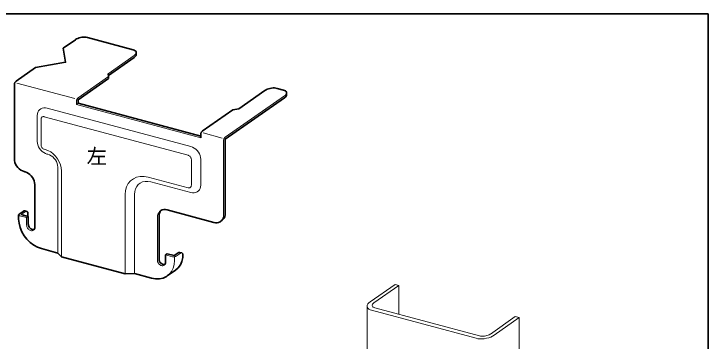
# Model space of a CAD drawing. Units: millimetres on the paper. Extents: x -195 to 195, y -138 to 138.
# Drawn here: x -10.4 to 194.8, y 40.8 to 137.5 of the extents above; entities that cross this region are included whole.
import ezdxf
from ezdxf.enums import TextEntityAlignment as Align

# ---------------------------------------------------------------- set-up
doc = ezdxf.new("R2010")
doc.units = ezdxf.units.MM
for name, color, linetype, lineweight in [('0-2_本体', 7, 'Continuous', 35), ('0-3_野縁受け', 3, 'Continuous', 18), ('F-0_図面枠', 4, 'Continuous', 18)]:
    doc.layers.add(name, color=color, linetype=linetype, lineweight=lineweight)
doc.styles.add('ＭＳ ゴシック', font='')
doc.styles.get('ＭＳ ゴシック').set_extended_font_data('MS Gothic')

msp = doc.modelspace()

# ---------------------------------------------------------------- linework, layer by layer
at = {"layer": '0-2_本体'}
for p, q in [((4.162, 127.355), (7.766, 129.878)), ((25.744, 126.082), (25.744, 125.482)), ((25.127, 124.602), (17.547, 119.294)), ((-9.764, 117.604), (-4.03, 121.619)), ((17.599, 118.996), (17.452, 119.828)), ((17.599, 118.996), (17.599, 118.396)), ((17.599, 118.396), (8.589, 112.086)), ((-10.256, 116.66), (-10.256, 94.66)), ((63.79, 114.867), (56.089, 109.475)), ((70.176, 114.176), (70.176, 113.576)), ((8.589, 111.086), (8.589, 112.086)), ((8.589, 111.086), (44.802, 101.383)), ((52.055, 100.439), (69.585, 112.714)), ((45.285, 102.845), (54.304, 109.161)), ((56.089, 109.475), (54.304, 109.161)), ((44.802, 101.917), (44.802, 100.907)), ((51.564, 100.1), (51.564, 100.095)), ((-7.116, 90.819), (-7.358, 90.883)), ((-4.218, 87.042), (-4.218, 74.392)), ((-8.984, 78.084), (-8.984, 76.87)), ((-8.798, 78.345), (-7.665, 79.138)), ((-6.142, 77.633), (-8.219, 78.19)), ((-6.566, 79.128), (-7.146, 79.284)), ((-6.253, 78.566), (-6.253, 77.663)), ((34.902, 79.56), (48.666, 75.872)), ((-8.718, 77.848), (-8.71, 77.846)), ((-6.142, 77.633), (-6.142, 75.383)), ((32.495, 65.031), (32.495, 77.701)), ((-2.269, 68.12), (2.543, 66.83)), ((34.419, 66.289), (34.91, 66.633)), ((34.419, 66.289), (34.419, 64.039)), ((36.987, 66.077), (34.91, 66.633)), ((38.134, 66.88), (36.987, 66.077)), ((37.559, 65.917), (37.566, 65.922)), ((39.219, 66.86), (38.639, 67.016)), ((37.378, 61.769), (34.921, 60.048)), ((22.491, 60.692), (25.242, 60.748)), ((25.242, 60.748), (30.313, 59.389))]:
    msp.add_line(p, q, dxfattribs=at)
at = {"layer": '0-2_本体', "color": 4, "lineweight": 18}
for p, q in [((25.152, 125.22), (17.452, 119.828)), ((8.589, 112.686), (17.599, 118.996)), ((-9.501, 117.058), (7.648, 112.462)), ((52.055, 101.039), (69.585, 113.314)), ((8.105, 111.857), (8.097, 111.747)), ((8.097, 111.747), (8.097, 111.742)), ((8.097, 111.742), (8.097, 110.742)), ((8.097, 110.742), (8.589, 111.086)), ((8.127, 111.973), (8.105, 111.857)), ((8.163, 112.093), (8.127, 111.973)), ((8.212, 112.212), (8.163, 112.093)), ((8.273, 112.328), (8.212, 112.212)), ((8.343, 112.436), (8.273, 112.328)), ((8.42, 112.534), (8.343, 112.436)), ((41.925, 98.278), (-0.596, 109.672)), ((44.802, 100.907), (8.097, 110.742)), ((-1.415, 107.098), (41.092, 95.708)), ((-2.381, 106.357), (-2.381, 98.757)), ((45.536, 102.31), (51.131, 100.811)), ((51.739, 100.681), (51.679, 100.565)), ((51.809, 100.79), (51.739, 100.681)), ((51.887, 100.887), (51.809, 100.79)), ((51.97, 100.971), (51.887, 100.887)), ((52.055, 101.039), (51.97, 100.971)), ((51.571, 100.21), (51.564, 100.1)), ((51.564, 100.095), (51.564, 78.095)), ((51.593, 100.326), (51.571, 100.21)), ((-1.154, 97.428), (-1.415, 97.498)), ((-0.335, 96.001), (-0.616, 96.077)), ((44.802, 94.528), (44.802, 86.907)), ((2.543, 92.251), (2.543, 66.83)), ((3.656, 65.739), (3.656, 91.139)), ((41.085, 86.11), (29.253, 89.28)), ((41.904, 84.683), (30.072, 87.854)), ((25.242, 84.148), (25.242, 60.748)), ((22.491, 60.692), (22.491, 84.092)), ((-8.941, 77.971), (-8.886, 77.921)), ((-7.072, 78.993), (-8.219, 78.19)), ((-6.936, 79.072), (-7.072, 78.993)), ((-6.798, 79.124), (-6.936, 79.072)), ((-6.668, 79.141), (-6.798, 79.124)), ((-6.551, 79.124), (-6.668, 79.141)), ((32.392, 78.723), (32.178, 78.306)), ((32.682, 79.075), (32.392, 78.723)), ((33.039, 79.35), (32.682, 79.075)), ((-8.886, 77.921), (-8.811, 77.88)), ((-8.811, 77.88), (-8.718, 77.848)), ((-6.633, 77.289), (-8.71, 77.846)), ((-6.633, 77.289), (-6.142, 77.633)), ((-6.633, 77.289), (-6.633, 75.039)), ((32.004, 64.686), (32.004, 77.336)), ((50.529, 76.081), (50.886, 76.357)), ((50.886, 76.357), (51.176, 76.708)), ((51.176, 76.708), (51.389, 77.126)), ((-6.633, 75.039), (-6.616, 74.817)), ((-6.616, 74.817), (-6.562, 74.592)), ((-6.562, 74.592), (-6.474, 74.371)), ((-6.474, 74.371), (-6.354, 74.161)), ((-6.354, 74.161), (-6.205, 73.967)), ((-6.205, 73.967), (-6.033, 73.796)), ((-6.033, 73.796), (-5.843, 73.653)), ((-5.843, 73.653), (-5.64, 73.542)), ((-4.653, 73.551), (-4.504, 73.665)), ((-4.504, 73.665), (-4.382, 73.811)), ((36.495, 65.733), (34.419, 66.289)), ((37.099, 65.736), (37.229, 65.769)), ((37.229, 65.769), (37.351, 65.81)), ((37.566, 65.922), (38.713, 66.725)), ((38.849, 66.804), (38.713, 66.725)), ((38.987, 66.856), (38.849, 66.804)), ((39.117, 66.873), (38.987, 66.856)), ((39.234, 66.856), (39.117, 66.873)), ((32.289, 63.8), (32.438, 63.607)), ((32.438, 63.607), (32.611, 63.437)), ((37.075, 65.578), (37.075, 64.578)), ((32.611, 63.437), (32.802, 63.295)), ((33.818, 63.122), (33.99, 63.202)), ((33.99, 63.202), (34.139, 63.317)), ((34.139, 63.317), (34.259, 63.465)), ((34.66, 59.878), (35.493, 60.521)), ((35.493, 60.521), (36.169, 61.341))]:
    msp.add_line(p, q, dxfattribs=at)
at = {"layer": '0-2_本体'}
for points in [[(24.859, 126.884), (11.336, 130.508), (10.978, 130.582), (10.581, 130.619), (10.157, 130.618), (9.719, 130.578), (9.281, 130.502), (8.855, 130.39), (8.455, 130.248), (8.092, 130.079), (7.779, 129.887), (7.766, 129.878)], [(-4.03, 121.619), (4.895, 123.193), (4.162, 127.355)], [(25.744, 126.062), (25.712, 126.268), (25.606, 126.459), (25.426, 126.628), (25.18, 126.77), (24.874, 126.88), (24.828, 126.893)], [(25.127, 124.602), (25.385, 124.808), (25.577, 125.025), (25.698, 125.245), (25.744, 125.462), (25.744, 125.482)], [(-9.764, 117.604), (-9.849, 117.536), (-9.932, 117.452), (-10.01, 117.354), (-10.08, 117.246), (-10.141, 117.13), (-10.19, 117.01), (-10.226, 116.89), (-10.248, 116.774), (-10.256, 116.665), (-10.256, 116.66)], [(69.292, 114.979), (67.36, 115.496), (67.002, 115.57), (66.605, 115.607), (66.181, 115.606), (65.743, 115.567), (65.304, 115.49), (64.879, 115.379), (64.478, 115.237), (64.116, 115.067), (63.802, 114.876), (63.79, 114.867)], [(70.176, 114.156), (70.145, 114.363), (70.038, 114.554), (69.859, 114.722), (69.612, 114.864), (69.307, 114.975), (69.261, 114.987)], [(69.559, 112.696), (69.817, 112.902), (70.01, 113.119), (70.131, 113.339), (70.176, 113.556), (70.176, 113.576)], [(45.285, 102.845), (45.2, 102.776), (45.118, 102.69), (45.041, 102.591), (44.971, 102.482), (44.912, 102.366), (44.864, 102.246), (44.829, 102.126), (44.808, 102.01), (44.802, 101.917)], [(50.64, 76.154), (51.132, 76.498), (51.47, 76.797), (51.738, 77.169), (51.928, 77.604), (52.033, 78.088), (52.055, 78.439), (52.055, 100.439)], [(-10.256, 94.66), (-10.213, 94.127), (-10.084, 93.588), (-9.872, 93.057), (-9.584, 92.551), (-9.228, 92.086), (-8.815, 91.676), (-8.358, 91.332), (-7.871, 91.066), (-7.368, 90.886), (-7.358, 90.883)], [(-4.218, 87.042), (-4.261, 87.574), (-4.39, 88.114), (-4.602, 88.645), (-4.89, 89.15), (-5.246, 89.616), (-5.659, 90.026), (-6.116, 90.37), (-6.603, 90.635), (-7.106, 90.816), (-7.116, 90.819)], [(-8.798, 78.345), (-8.876, 78.283), (-8.934, 78.219), (-8.97, 78.153), (-8.984, 78.089)], [(-7.146, 79.284), (-7.265, 79.296), (-7.397, 79.274), (-7.536, 79.218), (-7.665, 79.138)], [(-6.253, 78.566), (-6.266, 78.73), (-6.304, 78.872), (-6.366, 78.987), (-6.449, 79.072), (-6.551, 79.124)], [(33.141, 79.408), (32.859, 79.049), (32.653, 78.626), (32.531, 78.151), (32.495, 77.681)], [(34.902, 79.56), (34.398, 79.647), (33.91, 79.641), (33.453, 79.541), (33.039, 79.35)], [(-8.984, 76.87), (-8.877, 75.627), (-8.568, 74.368), (-8.066, 73.131), (-7.387, 71.954), (-6.55, 70.873), (-5.582, 69.921), (-4.513, 69.127), (-3.373, 68.514), (-2.269, 68.12)], [(48.666, 75.872), (49.169, 75.784), (49.657, 75.791), (50.115, 75.891), (50.529, 76.081)], [(-6.142, 75.383), (-6.124, 75.161), (-6.07, 74.937), (-5.982, 74.715), (-5.862, 74.505), (-5.714, 74.311), (-5.542, 74.14), (-5.351, 73.997), (-5.148, 73.886), (-4.939, 73.811), (-4.729, 73.774), (-4.525, 73.776), (-4.39, 73.8)], [(-4.382, 73.811), (-4.293, 73.984), (-4.238, 74.18), (-4.218, 74.392)], [(22.491, 60.692), (3.656, 65.739), (2.543, 66.83)], [(37.378, 61.769), (38.167, 62.466), (38.793, 63.335), (39.235, 64.349), (39.481, 65.477), (39.532, 66.298), (39.519, 66.462), (39.481, 66.604), (39.419, 66.719), (39.336, 66.804), (39.234, 66.856)], [(38.639, 67.016), (38.52, 67.028), (38.388, 67.006), (38.249, 66.95), (38.12, 66.87)], [(32.495, 65.022), (32.514, 64.8), (32.569, 64.575), (32.659, 64.354), (32.78, 64.144), (32.93, 63.951), (33.103, 63.781), (33.294, 63.639), (33.497, 63.53), (33.707, 63.456), (33.916, 63.42), (34.12, 63.424), (34.247, 63.447)], [(34.259, 63.465), (34.347, 63.639), (34.401, 63.836), (34.419, 64.048)], [(30.313, 59.389), (31.487, 59.185), (32.626, 59.2), (33.694, 59.433), (34.66, 59.878)]]:
    msp.add_lwpolyline(points, dxfattribs=at)
at = {"layer": '0-2_本体', "color": 4, "lineweight": 18}
for points in [[(25.127, 125.202), (25.385, 125.408), (25.577, 125.625), (25.698, 125.845), (25.744, 126.062)], [(69.559, 113.296), (69.817, 113.502), (70.01, 113.719), (70.131, 113.939), (70.176, 114.156)], [(8.589, 112.686), (8.503, 112.618), (8.42, 112.534)], [(-0.596, 109.672), (-1.099, 109.759), (-1.587, 109.753), (-2.045, 109.653), (-2.459, 109.462), (-2.816, 109.187), (-3.106, 108.835), (-3.319, 108.417), (-3.45, 107.947), (-3.494, 107.448), (-3.494, 99.827)], [(-1.415, 107.098), (-1.583, 107.127), (-1.746, 107.125), (-1.898, 107.092), (-2.036, 107.028), (-2.155, 106.936), (-2.252, 106.819), (-2.323, 106.68), (-2.367, 106.523), (-2.381, 106.357)], [(51.679, 100.565), (51.63, 100.446), (51.593, 100.326)], [(-3.494, 99.827), (-3.448, 99.294), (-3.316, 98.755), (-3.101, 98.225), (-2.81, 97.72), (-2.451, 97.257), (-2.036, 96.849), (-1.578, 96.508), (-1.09, 96.246), (-0.616, 96.077)], [(-2.381, 98.757), (-2.367, 98.579), (-2.324, 98.399), (-2.254, 98.223), (-2.158, 98.054), (-2.039, 97.899), (-1.901, 97.762), (-1.749, 97.648), (-1.586, 97.559), (-1.419, 97.499), (-1.415, 97.498)], [(3.656, 91.139), (3.585, 92.026), (3.37, 92.926), (3.017, 93.81), (2.537, 94.653), (1.943, 95.428), (1.255, 96.112), (0.494, 96.685), (-0.319, 97.128), (-1.154, 97.428)], [(44.802, 94.528), (44.756, 95.061), (44.624, 95.6), (44.409, 96.13), (44.118, 96.635), (43.759, 97.098), (43.345, 97.506), (42.886, 97.847), (42.398, 98.109), (41.925, 98.278)], [(2.543, 92.23), (2.501, 92.763), (2.372, 93.302), (2.16, 93.833), (1.872, 94.339), (1.516, 94.804), (1.103, 95.214), (0.646, 95.558), (0.158, 95.824), (-0.335, 96.001)], [(41.085, 86.11), (41.253, 86.081), (41.416, 86.083), (41.568, 86.116), (41.706, 86.18), (41.825, 86.272), (41.922, 86.389), (41.993, 86.528), (42.037, 86.685), (42.051, 86.851), (42.051, 94.458)], [(42.051, 94.458), (42.036, 94.636), (41.992, 94.816), (41.92, 94.992), (41.823, 95.16), (41.704, 95.315), (41.565, 95.451), (41.413, 95.564), (41.25, 95.652), (41.092, 95.708)], [(29.253, 89.28), (28.079, 89.484), (26.94, 89.47), (25.872, 89.236), (24.907, 88.792), (24.073, 88.149), (23.397, 87.328), (22.899, 86.354), (22.594, 85.256), (22.491, 84.092)], [(30.072, 87.854), (29.233, 88), (28.42, 87.989), (27.657, 87.822), (26.967, 87.505), (26.372, 87.046), (25.889, 86.46), (25.534, 85.764), (25.316, 84.98), (25.242, 84.148)], [(41.904, 84.683), (42.408, 84.596), (42.896, 84.602), (43.353, 84.702), (43.767, 84.893), (44.124, 85.168), (44.414, 85.52), (44.628, 85.938), (44.758, 86.408), (44.802, 86.907)], [(-8.984, 78.089), (-8.974, 78.028), (-8.941, 77.971)], [(32.178, 78.306), (32.048, 77.835), (32.004, 77.326), (32.004, 77.316)], [(51.389, 77.126), (51.52, 77.596), (51.564, 78.095)], [(-5.64, 73.542), (-5.43, 73.467), (-5.22, 73.43), (-5.017, 73.431), (-4.826, 73.472), (-4.653, 73.551)], [(36.48, 65.737), (36.587, 65.714), (36.706, 65.703), (36.834, 65.703), (36.966, 65.714), (37.099, 65.736)], [(37.351, 65.81), (37.463, 65.86), (37.559, 65.917)], [(32.004, 64.678), (32.023, 64.456), (32.078, 64.231), (32.168, 64.01), (32.289, 63.8)], [(36.169, 61.341), (36.667, 62.316), (36.972, 63.414), (37.075, 64.578)], [(32.802, 63.295), (33.006, 63.185), (33.215, 63.112), (33.425, 63.076), (33.628, 63.08), (33.818, 63.122)]]:
    msp.add_lwpolyline(points, dxfattribs=at)
at = {"layer": '0-3_野縁受け'}
for p, q in [((94.854, 52.405), (102.226, 57.568)), ((103.385, 57.257), (102.226, 57.568)), ((96.013, 52.095), (103.385, 57.257)), ((103.385, 48.692), (103.385, 57.257)), ((93.986, -1.307), (93.986, 51.119)), ((126.204, 41.626), (95.294, 49.908)), ((127.187, 42.314), (96.277, 50.597)), ((130.4, 42.881), (137.772, 48.043)), ((131.559, 42.57), (138.931, 47.733)), ((138.931, 47.733), (137.772, 48.043)), ((138.931, -12.593), (138.931, 47.733))]:
    msp.add_line(p, q, dxfattribs=at)
for points in [[(94.854, 52.405), (94.48, 52.092), (94.206, 51.765), (94.04, 51.434), (93.986, 51.108), (94.047, 50.799), (94.22, 50.514), (94.501, 50.264), (94.881, 50.055), (95.294, 49.908)], [(96.013, 52.095), (95.789, 51.907), (95.624, 51.711), (95.525, 51.512), (95.492, 51.317), (95.529, 51.131), (95.633, 50.96), (95.801, 50.81), (96.029, 50.685), (96.277, 50.597)], [(126.204, 41.626), (126.736, 41.512), (127.328, 41.453), (127.959, 41.452), (128.612, 41.509), (129.267, 41.621), (129.903, 41.786), (130.502, 41.999), (131.044, 42.252), (131.514, 42.538), (131.559, 42.57)], [(127.187, 42.314), (127.506, 42.246), (127.861, 42.211), (128.24, 42.21), (128.632, 42.244), (129.025, 42.312), (129.406, 42.411), (129.765, 42.538), (130.091, 42.69), (130.373, 42.862), (130.4, 42.881)]]:
    msp.add_lwpolyline(points, dxfattribs=at)
at = {"layer": 'F-0_図面枠', "color": 7, "lineweight": 35}
for p in [(-194.75, 137.5), (194.75, -137.5)]:
    msp.add_line(p, (194.75, 137.5), dxfattribs=at)

# ---------------------------------------------------------------- texts
at = {"layer": '0-2_本体', "style": 'ＭＳ ゴシック'}
msp.add_text('左', height=4.399, dxfattribs=at).set_placement((11.103, 91.888), align=Align.BOTTOM_LEFT)

doc.saveas('drawing.dxf')
